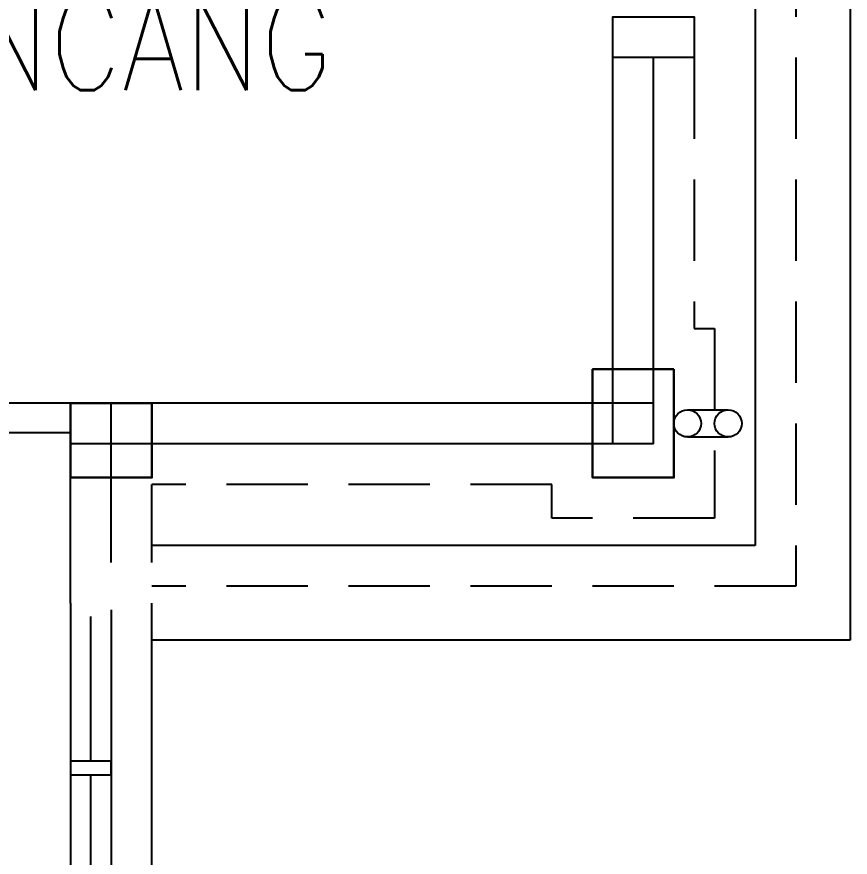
# Model space of a CAD drawing. Header units: inches. Extents: x -86408137 to 595769, y 1041006 to 3160331.
# Drawn here: x 408025 to 411098, y 1082469 to 1085569 of the extents above; entities that cross this region are included whole.
import ezdxf
from ezdxf.enums import TextEntityAlignment as Align

# ---------------------------------------------------------------- set-up
doc = ezdxf.new("R2010")
doc.units = ezdxf.units.IN
doc.header["$MEASUREMENT"] = 0
doc.linetypes.add('HIDDEN', pattern=[0.375, 0.25, -0.125])
doc.layers.add('COLUMN', color=8, linetype='Continuous', lineweight=30)
doc.layers.add('t3', color=8, linetype='Continuous', lineweight=25)
for name, color, linetype in [('DOWNPIPE', 8, 'Continuous'), ('LW', 2, 'Continuous'), ('partition', 8, 'Continuous'), ('WALL', 1, 'Continuous'), ('WIN', 9, 'Continuous')]:
    doc.layers.add(name, color=color, linetype=linetype)
doc.styles.add('LAILA', font='romans.shx', dxfattribs={"width": 0.85, "height": 350})

msp = doc.modelspace()

# ---------------------------------------------------------------- linework, layer by layer
at = {"layer": 'COLUMN'}
for points in [[(410447.7, 1084269.1), (410147.7, 1084269.1), (410147.7, 1083869.1), (410447.7, 1083869.1)], [(408222.7, 1084144.1), (408522.7, 1084144.1), (408522.7, 1083869.1), (408222.7, 1083869.1)]]:
    msp.add_lwpolyline(points, close=True, dxfattribs=at)
at = {"layer": 'DOWNPIPE'}
for p, q in [((410497.7, 1084119.1), (410647.7, 1084119.1)), ((410497.7, 1084019.1), (410647.7, 1084019.1))]:
    msp.add_line(p, q, dxfattribs=at)
for centre in [(410497.7, 1084069.1), (410647.7, 1084069.1)]:
    msp.add_circle(centre, 50, dxfattribs=at)
at = {"layer": 'LW'}
for p, q in [((411097.7, 1096869.1), (411097.7, 1083269.1)), ((410747.7, 1096519.1), (410747.7, 1083619.1)), ((408522.7, 1083556.6), (408522.7, 1083844.1)), ((410747.7, 1083619.1), (408522.7, 1083619.1)), ((408522.7, 1081606.6), (408522.7, 1083406.6)), ((411097.7, 1083269.1), (408522.7, 1083269.1))]:
    msp.add_line(p, q, dxfattribs=at)
at = {"layer": 'LW', "linetype": 'HIDDEN', "ltscale": 1200}
for p, q in [((410897.7, 1096669.1), (410897.7, 1083469.1)), ((410897.7, 1083469.1), (408522.7, 1083469.1))]:
    msp.add_line(p, q, dxfattribs=at)
msp.add_lwpolyline([(410522.7, 1085419.1), (410522.7, 1084419.1), (410597.7, 1084419.1), (410597.7, 1083719.1), (409997.7, 1083719.1), (409997.7, 1083844.1), (408522.7, 1083844.1)], dxfattribs=at)
at = {"layer": 'partition'}
for p, q in [((408222.7, 1084144.1), (404222.7, 1084144.1)), ((408222.7, 1084034.1), (404222.7, 1084034.1))]:
    msp.add_line(p, q, dxfattribs=at)
at = {"layer": 'WALL'}
for p, q in [((410222.7, 1083994.1), (410222.7, 1085569.1)), ((410372.7, 1083994.1), (410372.7, 1085419.1)), ((408222.7, 1083406.6), (408222.7, 1084144.1)), ((410372.7, 1084144.1), (408222.7, 1084144.1)), ((408372.7, 1083556.6), (408372.7, 1084144.1)), ((410372.7, 1083994.1), (408222.7, 1083994.1))]:
    msp.add_line(p, q, dxfattribs=at)
msp.add_lwpolyline([(410222.7, 1085419.1), (410222.7, 1085569.1), (410522.7, 1085569.1), (410522.7, 1085419.1)], close=True, dxfattribs=at)
at = {"layer": 'WIN'}
for p, q in [((408522.7, 1083869.1), (408522.7, 1084144.1)), ((408222.7, 1083406.6), (408222.7, 1081606.6)), ((408372.7, 1083381.6), (408372.7, 1081631.6)), ((408297.7, 1082823.2), (408297.7, 1083356.6)), ((408297.7, 1082239.9), (408297.7, 1082773.2))]:
    msp.add_line(p, q, dxfattribs=at)
msp.add_lwpolyline([(408372.7, 1082773.2), (408372.7, 1082823.2), (408222.7, 1082823.2), (408222.7, 1082773.2)], close=True, dxfattribs=at)

# ---------------------------------------------------------------- texts
at = {"layer": 't3', "style": 'LAILA', "width": 0.85}
msp.add_text('BINCANG', height=350, dxfattribs=at).set_placement((407494.2, 1085647.9), align=Align.TOP_LEFT)

doc.saveas('drawing.dxf')
